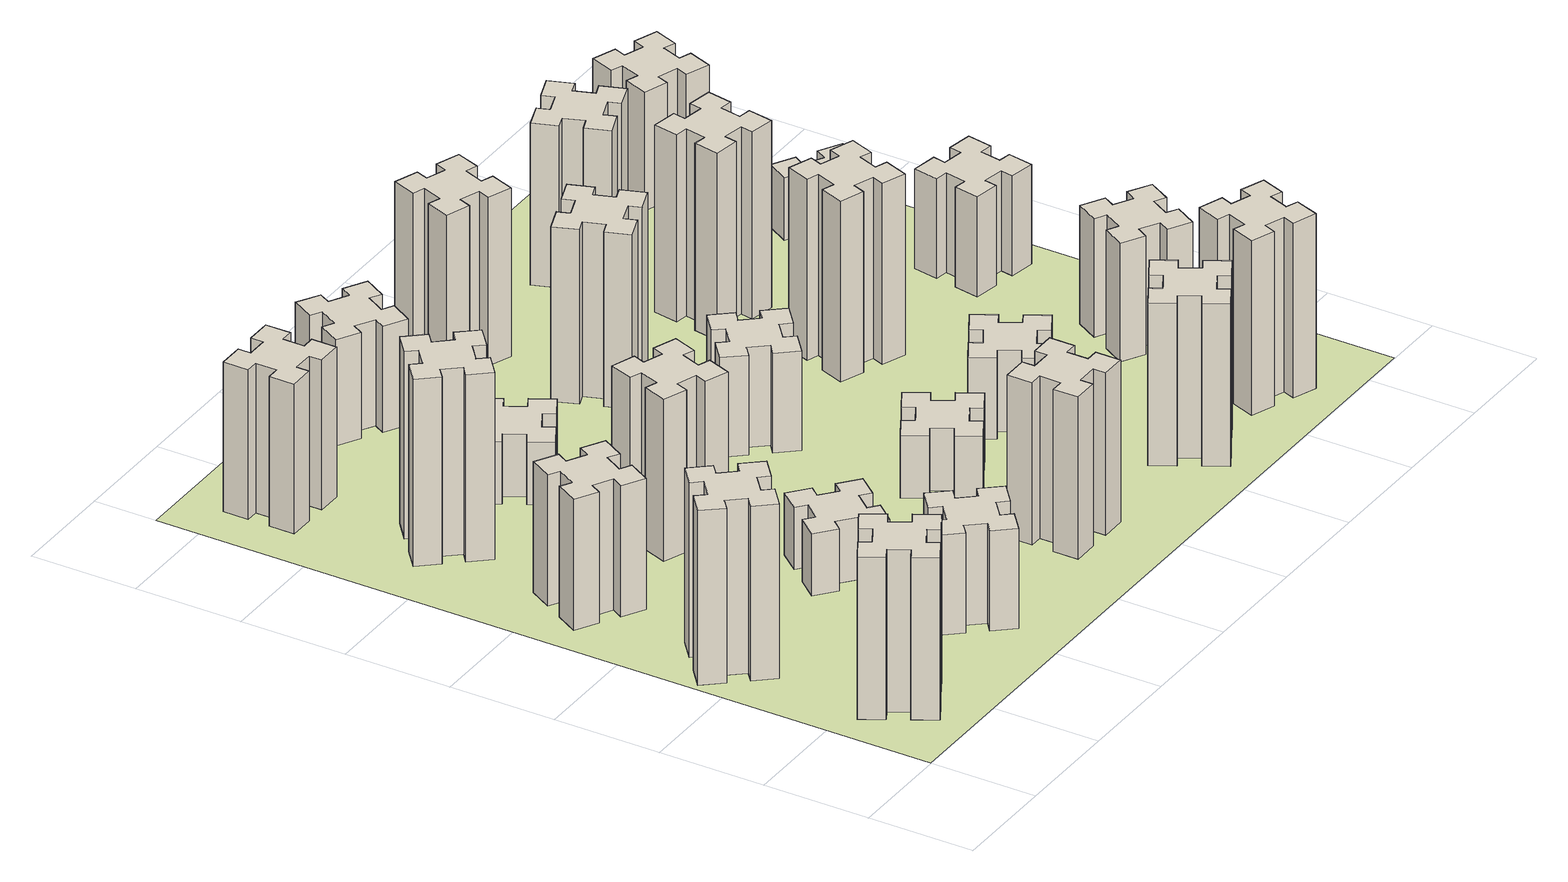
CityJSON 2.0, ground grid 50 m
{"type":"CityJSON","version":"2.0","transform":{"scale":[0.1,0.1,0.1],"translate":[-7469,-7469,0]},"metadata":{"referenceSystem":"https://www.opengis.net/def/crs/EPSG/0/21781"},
"CityObjects":{
"building1":{"type":"Building","attributes":{"class":"1000","function":"1000","usage":"1000","yearOfConstruction":2016,"roofType":"1000","measuredHeight":78,"storeysAboveGround":30,"storeysBelowGround":0},"geometry":[{"type":"Solid","lod":"1","boundaries":[[[[0,1,2,3,4,5,6,7,8,9,10,11,12,13,14,15,16,17,18,19]],[[17,16,20,21]],[[16,15,22,20]],[[15,14,23,22]],[[14,13,24,23]],[[13,12,25,24]],[[12,11,26,25]],[[11,10,27,26]],[[10,9,28,27]],[[9,8,29,28]],[[8,7,30,29]],[[7,6,31,30]],[[6,5,32,31]],[[5,4,33,32]],[[4,3,34,33]],[[3,2,35,34]],[[2,1,36,35]],[[1,0,37,36]],[[0,19,38,37]],[[19,18,39,38]],[[18,17,21,39]],[[24,25,26,27,28,29,30,31,32,33,34,35,36,37,38,39,21,20,22,23]]]]}]},
"building2":{"type":"Building","attributes":{"class":"1000","function":"1000","usage":"1000","yearOfConstruction":2016,"roofType":"1000","measuredHeight":84,"storeysAboveGround":30,"storeysBelowGround":0},"geometry":[{"type":"Solid","lod":"1","boundaries":[[[[40,41,42,43,44,45,46,47,48,49,50,51,52,53,54,55,56,57,58,59]],[[57,56,60,61]],[[56,55,62,60]],[[55,54,63,62]],[[54,53,64,63]],[[53,52,65,64]],[[52,51,66,65]],[[51,50,67,66]],[[50,49,68,67]],[[49,48,69,68]],[[48,47,70,69]],[[47,46,71,70]],[[46,45,72,71]],[[45,44,73,72]],[[44,43,74,73]],[[43,42,75,74]],[[42,41,76,75]],[[41,40,77,76]],[[40,59,78,77]],[[59,58,79,78]],[[58,57,61,79]],[[64,65,66,67,68,69,70,71,72,73,74,75,76,77,78,79,61,60,62,63]]]]}]},
"building3":{"type":"Building","attributes":{"class":"1000","function":"1000","usage":"1000","yearOfConstruction":2016,"roofType":"1000","measuredHeight":63,"storeysAboveGround":30,"storeysBelowGround":0},"geometry":[{"type":"Solid","lod":"1","boundaries":[[[[80,81,82,83,84,85,86,87,88,89,90,91,92,93,94,95,96,97,98,99]],[[97,96,100,101]],[[96,95,102,100]],[[95,94,103,102]],[[94,93,104,103]],[[93,92,105,104]],[[92,91,106,105]],[[91,90,107,106]],[[90,89,108,107]],[[89,88,109,108]],[[88,87,110,109]],[[87,86,111,110]],[[86,85,112,111]],[[85,84,113,112]],[[84,83,114,113]],[[83,82,115,114]],[[82,81,116,115]],[[81,80,117,116]],[[80,99,118,117]],[[99,98,119,118]],[[98,97,101,119]],[[104,105,106,107,108,109,110,111,112,113,114,115,116,117,118,119,101,100,102,103]]]]}]},
"building4":{"type":"Building","attributes":{"class":"1000","function":"1000","usage":"1000","yearOfConstruction":2016,"roofType":"1000","measuredHeight":90,"storeysAboveGround":30,"storeysBelowGround":0},"geometry":[{"type":"Solid","lod":"1","boundaries":[[[[120,121,122,123,124,125,126,127,128,129,130,131,132,133,134,135,136,137,138,139]],[[137,136,140,141]],[[136,135,142,140]],[[135,134,143,142]],[[134,133,144,143]],[[133,132,145,144]],[[132,131,146,145]],[[131,130,147,146]],[[130,129,148,147]],[[129,128,149,148]],[[128,127,150,149]],[[127,126,151,150]],[[126,125,152,151]],[[125,124,153,152]],[[124,123,154,153]],[[123,122,155,154]],[[122,121,156,155]],[[121,120,157,156]],[[120,139,158,157]],[[139,138,159,158]],[[138,137,141,159]],[[144,145,146,147,148,149,150,151,152,153,154,155,156,157,158,159,141,140,142,143]]]]}]},
"building5":{"type":"Building","attributes":{"class":"1000","function":"1000","usage":"1000","yearOfConstruction":2016,"roofType":"1000","measuredHeight":48,"storeysAboveGround":30,"storeysBelowGround":0},"geometry":[{"type":"Solid","lod":"1","boundaries":[[[[160,161,162,163,164,165,166,167,168,169,170,171,172,173,174,175,176,177,178,179]],[[177,176,180,181]],[[176,175,182,180]],[[175,174,183,182]],[[174,173,184,183]],[[173,172,185,184]],[[172,171,186,185]],[[171,170,187,186]],[[170,169,188,187]],[[169,168,189,188]],[[168,167,190,189]],[[167,166,191,190]],[[166,165,192,191]],[[165,164,193,192]],[[164,163,194,193]],[[163,162,195,194]],[[162,161,196,195]],[[161,160,197,196]],[[160,179,198,197]],[[179,178,199,198]],[[178,177,181,199]],[[184,185,186,187,188,189,190,191,192,193,194,195,196,197,198,199,181,180,182,183]]]]}]},
"building6":{"type":"Building","attributes":{"class":"1000","function":"1000","usage":"1000","yearOfConstruction":2016,"roofType":"1000","measuredHeight":72,"storeysAboveGround":30,"storeysBelowGround":0},"geometry":[{"type":"Solid","lod":"1","boundaries":[[[[200,201,202,203,204,205,206,207,208,209,210,211,212,213,214,215,216,217,218,219]],[[217,216,220,221]],[[216,215,222,220]],[[215,214,223,222]],[[214,213,224,223]],[[213,212,225,224]],[[212,211,226,225]],[[211,210,227,226]],[[210,209,228,227]],[[209,208,229,228]],[[208,207,230,229]],[[207,206,231,230]],[[206,205,232,231]],[[205,204,233,232]],[[204,203,234,233]],[[203,202,235,234]],[[202,201,236,235]],[[201,200,237,236]],[[200,219,238,237]],[[219,218,239,238]],[[218,217,221,239]],[[224,225,226,227,228,229,230,231,232,233,234,235,236,237,238,239,221,220,222,223]]]]}]},
"building7":{"type":"Building","attributes":{"class":"1000","function":"1000","usage":"1000","yearOfConstruction":2016,"roofType":"1000","measuredHeight":30,"storeysAboveGround":30,"storeysBelowGround":0},"geometry":[{"type":"Solid","lod":"1","boundaries":[[[[240,241,242,243,244,245,246,247,248,249,250,251,252,253,254,255,256,257,258,259]],[[257,256,260,261]],[[256,255,262,260]],[[255,254,263,262]],[[254,253,264,263]],[[253,252,265,264]],[[252,251,266,265]],[[251,250,267,266]],[[250,249,268,267]],[[249,248,269,268]],[[248,247,270,269]],[[247,246,271,270]],[[246,245,272,271]],[[245,244,273,272]],[[244,243,274,273]],[[243,242,275,274]],[[242,241,276,275]],[[241,240,277,276]],[[240,259,278,277]],[[259,258,279,278]],[[258,257,261,279]],[[264,265,266,267,268,269,270,271,272,273,274,275,276,277,278,279,261,260,262,263]]]]}]},
"building8":{"type":"Building","attributes":{"class":"1000","function":"1000","usage":"1000","yearOfConstruction":2016,"roofType":"1000","measuredHeight":78,"storeysAboveGround":30,"storeysBelowGround":0},"geometry":[{"type":"Solid","lod":"1","boundaries":[[[[280,281,282,283,284,285,286,287,288,289,290,291,292,293,294,295,296,297,298,299]],[[297,296,300,301]],[[296,295,302,300]],[[295,294,303,302]],[[294,293,304,303]],[[293,292,305,304]],[[292,291,306,305]],[[291,290,307,306]],[[290,289,308,307]],[[289,288,309,308]],[[288,287,310,309]],[[287,286,311,310]],[[286,285,312,311]],[[285,284,313,312]],[[284,283,314,313]],[[283,282,315,314]],[[282,281,316,315]],[[281,280,317,316]],[[280,299,318,317]],[[299,298,319,318]],[[298,297,301,319]],[[304,305,306,307,308,309,310,311,312,313,314,315,316,317,318,319,301,300,302,303]]]]}]},
"building9":{"type":"Building","attributes":{"class":"1000","function":"1000","usage":"1000","yearOfConstruction":2016,"roofType":"1000","measuredHeight":30,"storeysAboveGround":30,"storeysBelowGround":0},"geometry":[{"type":"Solid","lod":"1","boundaries":[[[[320,321,322,323,324,325,326,327,328,329,330,331,332,333,334,335,336,337,338,339]],[[337,336,340,341]],[[336,335,342,340]],[[335,334,343,342]],[[334,333,344,343]],[[333,332,345,344]],[[332,331,346,345]],[[331,330,347,346]],[[330,329,348,347]],[[329,328,349,348]],[[328,327,350,349]],[[327,326,351,350]],[[326,325,352,351]],[[325,324,353,352]],[[324,323,354,353]],[[323,322,355,354]],[[322,321,356,355]],[[321,320,357,356]],[[320,339,358,357]],[[339,338,359,358]],[[338,337,341,359]],[[344,345,346,347,348,349,350,351,352,353,354,355,356,357,358,359,341,340,342,343]]]]}]},
"building10":{"type":"Building","attributes":{"class":"1000","function":"1000","usage":"1000","yearOfConstruction":2016,"roofType":"1000","measuredHeight":78,"storeysAboveGround":30,"storeysBelowGround":0},"geometry":[{"type":"Solid","lod":"1","boundaries":[[[[360,361,362,363,364,365,366,367,368,369,370,371,372,373,374,375,376,377,378,379]],[[377,376,380,381]],[[376,375,382,380]],[[375,374,383,382]],[[374,373,384,383]],[[373,372,385,384]],[[372,371,386,385]],[[371,370,387,386]],[[370,369,388,387]],[[369,368,389,388]],[[368,367,390,389]],[[367,366,391,390]],[[366,365,392,391]],[[365,364,393,392]],[[364,363,394,393]],[[363,362,395,394]],[[362,361,396,395]],[[361,360,397,396]],[[360,379,398,397]],[[379,378,399,398]],[[378,377,381,399]],[[384,385,386,387,388,389,390,391,392,393,394,395,396,397,398,399,381,380,382,383]]]]}]},
"building11":{"type":"Building","attributes":{"class":"1000","function":"1000","usage":"1000","yearOfConstruction":2016,"roofType":"1000","measuredHeight":51,"storeysAboveGround":30,"storeysBelowGround":0},"geometry":[{"type":"Solid","lod":"1","boundaries":[[[[400,401,402,403,404,405,406,407,408,409,410,411,412,413,414,415,416,417,418,419]],[[417,416,420,421]],[[416,415,422,420]],[[415,414,423,422]],[[414,413,424,423]],[[413,412,425,424]],[[412,411,426,425]],[[411,410,427,426]],[[410,409,428,427]],[[409,408,429,428]],[[408,407,430,429]],[[407,406,431,430]],[[406,405,432,431]],[[405,404,433,432]],[[404,403,434,433]],[[403,402,435,434]],[[402,401,436,435]],[[401,400,437,436]],[[400,419,438,437]],[[419,418,439,438]],[[418,417,421,439]],[[424,425,426,427,428,429,430,431,432,433,434,435,436,437,438,439,421,420,422,423]]]]}]},
"building12":{"type":"Building","attributes":{"class":"1000","function":"1000","usage":"1000","yearOfConstruction":2016,"roofType":"1000","measuredHeight":30,"storeysAboveGround":30,"storeysBelowGround":0},"geometry":[{"type":"Solid","lod":"1","boundaries":[[[[440,441,442,443,444,445,446,447,448,449,450,451,452,453,454,455,456,457,458,459]],[[457,456,460,461]],[[456,455,462,460]],[[455,454,463,462]],[[454,453,464,463]],[[453,452,465,464]],[[452,451,466,465]],[[451,450,467,466]],[[450,449,468,467]],[[449,448,469,468]],[[448,447,470,469]],[[447,446,471,470]],[[446,445,472,471]],[[445,444,473,472]],[[444,443,474,473]],[[443,442,475,474]],[[442,441,476,475]],[[441,440,477,476]],[[440,459,478,477]],[[459,458,479,478]],[[458,457,461,479]],[[464,465,466,467,468,469,470,471,472,473,474,475,476,477,478,479,461,460,462,463]]]]}]},
"building13":{"type":"Building","attributes":{"class":"1000","function":"1000","usage":"1000","yearOfConstruction":2016,"roofType":"1000","measuredHeight":48,"storeysAboveGround":30,"storeysBelowGround":0},"geometry":[{"type":"Solid","lod":"1","boundaries":[[[[480,481,482,483,484,485,486,487,488,489,490,491,492,493,494,495,496,497,498,499]],[[497,496,500,501]],[[496,495,502,500]],[[495,494,503,502]],[[494,493,504,503]],[[493,492,505,504]],[[492,491,506,505]],[[491,490,507,506]],[[490,489,508,507]],[[489,488,509,508]],[[488,487,510,509]],[[487,486,511,510]],[[486,485,512,511]],[[485,484,513,512]],[[484,483,514,513]],[[483,482,515,514]],[[482,481,516,515]],[[481,480,517,516]],[[480,499,518,517]],[[499,498,519,518]],[[498,497,501,519]],[[504,505,506,507,508,509,510,511,512,513,514,515,516,517,518,519,501,500,502,503]]]]}]},
"building14":{"type":"Building","attributes":{"class":"1000","function":"1000","usage":"1000","yearOfConstruction":2016,"roofType":"1000","measuredHeight":84,"storeysAboveGround":30,"storeysBelowGround":0},"geometry":[{"type":"Solid","lod":"1","boundaries":[[[[520,521,522,523,524,525,526,527,528,529,530,531,532,533,534,535,536,537,538,539]],[[537,536,540,541]],[[536,535,542,540]],[[535,534,543,542]],[[534,533,544,543]],[[533,532,545,544]],[[532,531,546,545]],[[531,530,547,546]],[[530,529,548,547]],[[529,528,549,548]],[[528,527,550,549]],[[527,526,551,550]],[[526,525,552,551]],[[525,524,553,552]],[[524,523,554,553]],[[523,522,555,554]],[[522,521,556,555]],[[521,520,557,556]],[[520,539,558,557]],[[539,538,559,558]],[[538,537,541,559]],[[544,545,546,547,548,549,550,551,552,553,554,555,556,557,558,559,541,540,542,543]]]]}]},
"building15":{"type":"Building","attributes":{"class":"1000","function":"1000","usage":"1000","yearOfConstruction":2016,"roofType":"1000","measuredHeight":81,"storeysAboveGround":30,"storeysBelowGround":0},"geometry":[{"type":"Solid","lod":"1","boundaries":[[[[560,561,562,563,564,565,566,567,568,569,570,571,572,573,574,575,576,577,578,579]],[[577,576,580,581]],[[576,575,582,580]],[[575,574,583,582]],[[574,573,584,583]],[[573,572,585,584]],[[572,571,586,585]],[[571,570,587,586]],[[570,569,588,587]],[[569,568,589,588]],[[568,567,590,589]],[[567,566,591,590]],[[566,565,592,591]],[[565,564,593,592]],[[564,563,594,593]],[[563,562,595,594]],[[562,561,596,595]],[[561,560,597,596]],[[560,579,598,597]],[[579,578,599,598]],[[578,577,581,599]],[[584,585,586,587,588,589,590,591,592,593,594,595,596,597,598,599,581,580,582,583]]]]}]},
"building16":{"type":"Building","attributes":{"class":"1000","function":"1000","usage":"1000","yearOfConstruction":2016,"roofType":"1000","measuredHeight":78,"storeysAboveGround":30,"storeysBelowGround":0},"geometry":[{"type":"Solid","lod":"1","boundaries":[[[[600,601,602,603,604,605,606,607,608,609,610,611,612,613,614,615,616,617,618,619]],[[617,616,620,621]],[[616,615,622,620]],[[615,614,623,622]],[[614,613,624,623]],[[613,612,625,624]],[[612,611,626,625]],[[611,610,627,626]],[[610,609,628,627]],[[609,608,629,628]],[[608,607,630,629]],[[607,606,631,630]],[[606,605,632,631]],[[605,604,633,632]],[[604,603,634,633]],[[603,602,635,634]],[[602,601,636,635]],[[601,600,637,636]],[[600,619,638,637]],[[619,618,639,638]],[[618,617,621,639]],[[624,625,626,627,628,629,630,631,632,633,634,635,636,637,638,639,621,620,622,623]]]]}]},
"building17":{"type":"Building","attributes":{"class":"1000","function":"1000","usage":"1000","yearOfConstruction":2016,"roofType":"1000","measuredHeight":39,"storeysAboveGround":30,"storeysBelowGround":0},"geometry":[{"type":"Solid","lod":"1","boundaries":[[[[640,641,642,643,644,645,646,647,648,649,650,651,652,653,654,655,656,657,658,659]],[[657,656,660,661]],[[656,655,662,660]],[[655,654,663,662]],[[654,653,664,663]],[[653,652,665,664]],[[652,651,666,665]],[[651,650,667,666]],[[650,649,668,667]],[[649,648,669,668]],[[648,647,670,669]],[[647,646,671,670]],[[646,645,672,671]],[[645,644,673,672]],[[644,643,674,673]],[[643,642,675,674]],[[642,641,676,675]],[[641,640,677,676]],[[640,659,678,677]],[[659,658,679,678]],[[658,657,661,679]],[[664,665,666,667,668,669,670,671,672,673,674,675,676,677,678,679,661,660,662,663]]]]}]},
"building18":{"type":"Building","attributes":{"class":"1000","function":"1000","usage":"1000","yearOfConstruction":2016,"roofType":"1000","measuredHeight":87,"storeysAboveGround":30,"storeysBelowGround":0},"geometry":[{"type":"Solid","lod":"1","boundaries":[[[[680,681,682,683,684,685,686,687,688,689,690,691,692,693,694,695,696,697,698,699]],[[697,696,700,701]],[[696,695,702,700]],[[695,694,703,702]],[[694,693,704,703]],[[693,692,705,704]],[[692,691,706,705]],[[691,690,707,706]],[[690,689,708,707]],[[689,688,709,708]],[[688,687,710,709]],[[687,686,711,710]],[[686,685,712,711]],[[685,684,713,712]],[[684,683,714,713]],[[683,682,715,714]],[[682,681,716,715]],[[681,680,717,716]],[[680,699,718,717]],[[699,698,719,718]],[[698,697,701,719]],[[704,705,706,707,708,709,710,711,712,713,714,715,716,717,718,719,701,700,702,703]]]]}]},
"building19":{"type":"Building","attributes":{"class":"1000","function":"1000","usage":"1000","yearOfConstruction":2016,"roofType":"1000","measuredHeight":84,"storeysAboveGround":30,"storeysBelowGround":0},"geometry":[{"type":"Solid","lod":"1","boundaries":[[[[720,721,722,723,724,725,726,727,728,729,730,731,732,733,734,735,736,737,738,739]],[[737,736,740,741]],[[736,735,742,740]],[[735,734,743,742]],[[734,733,744,743]],[[733,732,745,744]],[[732,731,746,745]],[[731,730,747,746]],[[730,729,748,747]],[[729,728,749,748]],[[728,727,750,749]],[[727,726,751,750]],[[726,725,752,751]],[[725,724,753,752]],[[724,723,754,753]],[[723,722,755,754]],[[722,721,756,755]],[[721,720,757,756]],[[720,739,758,757]],[[739,738,759,758]],[[738,737,741,759]],[[744,745,746,747,748,749,750,751,752,753,754,755,756,757,758,759,741,740,742,743]]]]}]},
"building20":{"type":"Building","attributes":{"class":"1000","function":"1000","usage":"1000","yearOfConstruction":2016,"roofType":"1000","measuredHeight":90,"storeysAboveGround":30,"storeysBelowGround":0},"geometry":[{"type":"Solid","lod":"1","boundaries":[[[[760,761,762,763,764,765,766,767,768,769,770,771,772,773,774,775,776,777,778,779]],[[777,776,780,781]],[[776,775,782,780]],[[775,774,783,782]],[[774,773,784,783]],[[773,772,785,784]],[[772,771,786,785]],[[771,770,787,786]],[[770,769,788,787]],[[769,768,789,788]],[[768,767,790,789]],[[767,766,791,790]],[[766,765,792,791]],[[765,764,793,792]],[[764,763,794,793]],[[763,762,795,794]],[[762,761,796,795]],[[761,760,797,796]],[[760,779,798,797]],[[779,778,799,798]],[[778,777,781,799]],[[784,785,786,787,788,789,790,791,792,793,794,795,796,797,798,799,781,780,782,783]]]]}]},
"building21":{"type":"Building","attributes":{"class":"1000","function":"1000","usage":"1000","yearOfConstruction":2016,"roofType":"1000","measuredHeight":78,"storeysAboveGround":30,"storeysBelowGround":0},"geometry":[{"type":"Solid","lod":"1","boundaries":[[[[800,801,802,803,804,805,806,807,808,809,810,811,812,813,814,815,816,817,818,819]],[[817,816,820,821]],[[816,815,822,820]],[[815,814,823,822]],[[814,813,824,823]],[[813,812,825,824]],[[812,811,826,825]],[[811,810,827,826]],[[810,809,828,827]],[[809,808,829,828]],[[808,807,830,829]],[[807,806,831,830]],[[806,805,832,831]],[[805,804,833,832]],[[804,803,834,833]],[[803,802,835,834]],[[802,801,836,835]],[[801,800,837,836]],[[800,819,838,837]],[[819,818,839,838]],[[818,817,821,839]],[[824,825,826,827,828,829,830,831,832,833,834,835,836,837,838,839,821,820,822,823]]]]}]},
"building22":{"type":"Building","attributes":{"class":"1000","function":"1000","usage":"1000","yearOfConstruction":2016,"roofType":"1000","measuredHeight":57,"storeysAboveGround":30,"storeysBelowGround":0},"geometry":[{"type":"Solid","lod":"1","boundaries":[[[[840,841,842,843,844,845,846,847,848,849,850,851,852,853,854,855,856,857,858,859]],[[857,856,860,861]],[[856,855,862,860]],[[855,854,863,862]],[[854,853,864,863]],[[853,852,865,864]],[[852,851,866,865]],[[851,850,867,866]],[[850,849,868,867]],[[849,848,869,868]],[[848,847,870,869]],[[847,846,871,870]],[[846,845,872,871]],[[845,844,873,872]],[[844,843,874,873]],[[843,842,875,874]],[[842,841,876,875]],[[841,840,877,876]],[[840,859,878,877]],[[859,858,879,878]],[[858,857,861,879]],[[864,865,866,867,868,869,870,871,872,873,874,875,876,877,878,879,861,860,862,863]]]]}]},
"building23":{"type":"Building","attributes":{"class":"1000","function":"1000","usage":"1000","yearOfConstruction":2016,"roofType":"1000","measuredHeight":48,"storeysAboveGround":30,"storeysBelowGround":0},"geometry":[{"type":"Solid","lod":"1","boundaries":[[[[880,881,882,883,884,885,886,887,888,889,890,891,892,893,894,895,896,897,898,899]],[[897,896,900,901]],[[896,895,902,900]],[[895,894,903,902]],[[894,893,904,903]],[[893,892,905,904]],[[892,891,906,905]],[[891,890,907,906]],[[890,889,908,907]],[[889,888,909,908]],[[888,887,910,909]],[[887,886,911,910]],[[886,885,912,911]],[[885,884,913,912]],[[884,883,914,913]],[[883,882,915,914]],[[882,881,916,915]],[[881,880,917,916]],[[880,899,918,917]],[[899,898,919,918]],[[898,897,901,919]],[[904,905,906,907,908,909,910,911,912,913,914,915,916,917,918,919,901,900,902,903]]]]}]},
"building24":{"type":"Building","attributes":{"class":"1000","function":"1000","usage":"1000","yearOfConstruction":2016,"roofType":"1000","measuredHeight":30,"storeysAboveGround":30,"storeysBelowGround":0},"geometry":[{"type":"Solid","lod":"1","boundaries":[[[[920,921,922,923,924,925,926,927,928,929,930,931,932,933,934,935,936,937,938,939]],[[937,936,940,941]],[[936,935,942,940]],[[935,934,943,942]],[[934,933,944,943]],[[933,932,945,944]],[[932,931,946,945]],[[931,930,947,946]],[[930,929,948,947]],[[929,928,949,948]],[[928,927,950,949]],[[927,926,951,950]],[[926,925,952,951]],[[925,924,953,952]],[[924,923,954,953]],[[923,922,955,954]],[[922,921,956,955]],[[921,920,957,956]],[[920,939,958,957]],[[939,938,959,958]],[[938,937,941,959]],[[944,945,946,947,948,949,950,951,952,953,954,955,956,957,958,959,941,940,942,943]]]]}]},
"building25":{"type":"Building","attributes":{"class":"1000","function":"1000","usage":"1000","yearOfConstruction":2016,"roofType":"1000","measuredHeight":57,"storeysAboveGround":30,"storeysBelowGround":0},"geometry":[{"type":"Solid","lod":"1","boundaries":[[[[960,961,962,963,964,965,966,967,968,969,970,971,972,973,974,975,976,977,978,979]],[[977,976,980,981]],[[976,975,982,980]],[[975,974,983,982]],[[974,973,984,983]],[[973,972,985,984]],[[972,971,986,985]],[[971,970,987,986]],[[970,969,988,987]],[[969,968,989,988]],[[968,967,990,989]],[[967,966,991,990]],[[966,965,992,991]],[[965,964,993,992]],[[964,963,994,993]],[[963,962,995,994]],[[962,961,996,995]],[[961,960,997,996]],[[960,979,998,997]],[[979,978,999,998]],[[978,977,981,999]],[[984,985,986,987,988,989,990,991,992,993,994,995,996,997,998,999,981,980,982,983]]]]}]},
"landuse1":{"type":"LandUse","attributes":{"name":"plot1","function":"1010"},"geometry":[{"type":"MultiSurface","lod":"1","boundaries":[[[1000,1001,1002,1003]]]}]}
},
"vertices":[
[364,496,0],[277,446,0],[247,498,0],[143,438,0],[203,334,0],[255,364,0],[305,277,0],[253,247,0],[313,143,0],[417,203,0],[387,255,0],[474,305,0],[504,253,0],[608,313,0],[548,417,0],[496,387,0],[446,474,0],[498,504,0],[438,608,0],[334,548,0],[446,474,780],[498,504,780],[496,387,780],[548,417,780],[608,313,780],[504,253,780],[474,305,780],[387,255,780],[417,203,780],[313,143,780],[253,247,780],[305,277,780],[255,364,780],[203,334,780],[143,438,780],[247,498,780],[277,446,780],[364,496,780],[334,548,780],[438,608,780],
[243,1232,0],[166,1167,0],[128,1213,0],[36,1136,0],[113,1044,0],[159,1083,0],[223,1006,0],[177,968,0],[254,876,0],[346,953,0],[308,999,0],[384,1063,0],[423,1017,0],[515,1094,0],[438,1186,0],[392,1148,0],[327,1224,0],[373,1263,0],[296,1355,0],[204,1278,0],[327,1224,840],[373,1263,840],[392,1148,840],[438,1186,840],[515,1094,840],[423,1017,840],[384,1063,840],[308,999,840],[346,953,840],[254,876,840],[177,968,840],[223,1006,840],[159,1083,840],[113,1044,840],[36,1136,840],[128,1213,840],[166,1167,840],[243,1232,840],[204,1278,840],[296,1355,840],
[474,1926,0],[387,1976,0],[417,2028,0],[313,2088,0],[253,1984,0],[305,1954,0],[255,1867,0],[203,1897,0],[143,1793,0],[247,1733,0],[277,1785,0],[364,1735,0],[334,1683,0],[438,1623,0],[498,1727,0],[446,1757,0],[496,1844,0],[548,1814,0],[608,1918,0],[504,1978,0],[496,1844,630],[548,1814,630],[446,1757,630],[498,1727,630],[438,1623,630],[334,1683,630],[364,1735,630],[277,1785,630],[247,1733,630],[143,1793,630],[203,1897,630],[255,1867,630],[305,1954,630],[253,1984,630],[313,2088,630],[417,2028,630],[387,1976,630],[474,1926,630],[504,1978,630],[608,1918,630],
[359,2563,0],[423,2486,0],[377,2448,0],[454,2356,0],[546,2433,0],[508,2479,0],[584,2543,0],[623,2497,0],[715,2574,0],[638,2666,0],[592,2628,0],[527,2704,0],[573,2743,0],[496,2835,0],[404,2758,0],[443,2712,0],[366,2647,0],[328,2693,0],[236,2616,0],[313,2524,0],[366,2647,900],[328,2693,900],[443,2712,900],[404,2758,900],[496,2835,900],[573,2743,900],[527,2704,900],[592,2628,900],[638,2666,900],[715,2574,900],[623,2497,900],[584,2543,900],[508,2479,900],[546,2433,900],[454,2356,900],[377,2448,900],[423,2486,900],[359,2563,900],[313,2524,900],[236,2616,900],
[1232,508,0],[1167,584,0],[1213,623,0],[1136,715,0],[1044,638,0],[1083,592,0],[1006,527,0],[968,573,0],[876,496,0],[953,404,0],[999,443,0],[1063,366,0],[1017,328,0],[1094,236,0],[1186,313,0],[1148,359,0],[1224,423,0],[1263,377,0],[1355,454,0],[1278,546,0],[1224,423,480],[1263,377,480],[1148,359,480],[1186,313,480],[1094,236,480],[1017,328,480],[1063,366,480],[999,443,480],[953,404,480],[876,496,480],[968,573,480],[1006,527,480],[1083,592,480],[1044,638,480],[1136,715,480],[1213,623,480],[1167,584,480],[1232,508,480],[1278,546,480],[1355,454,480],
[485,3285,0],[485,3385,0],[545,3385,0],[545,3505,0],[425,3505,0],[425,3445,0],[325,3445,0],[325,3505,0],[205,3505,0],[205,3385,0],[265,3385,0],[265,3285,0],[205,3285,0],[205,3165,0],[325,3165,0],[325,3225,0],[425,3225,0],[425,3165,0],[545,3165,0],[545,3285,0],[425,3225,720],[425,3165,720],[325,3225,720],[325,3165,720],[205,3165,720],[205,3285,720],[265,3285,720],[265,3385,720],[205,3385,720],[205,3505,720],[325,3505,720],[325,3445,720],[425,3445,720],[425,3505,720],[545,3505,720],[545,3385,720],[485,3385,720],[485,3285,720],[545,3285,720],[545,3165,720],
[1167,1006,0],[1232,1083,0],[1278,1044,0],[1355,1136,0],[1263,1213,0],[1224,1167,0],[1148,1232,0],[1186,1278,0],[1094,1355,0],[1017,1263,0],[1063,1224,0],[999,1148,0],[953,1186,0],[876,1094,0],[968,1017,0],[1006,1063,0],[1083,999,0],[1044,953,0],[1136,876,0],[1213,968,0],[1083,999,300],[1044,953,300],[1006,1063,300],[968,1017,300],[876,1094,300],[953,1186,300],[999,1148,300],[1063,1224,300],[1017,1263,300],[1094,1355,300],[1186,1278,300],[1148,1232,300],[1224,1167,300],[1263,1213,300],[1355,1136,300],[1278,1044,300],[1232,1083,300],[1167,1006,300],[1213,968,300],[1136,876,300],
[1100,1942,0],[1006,1976,0],[1027,2032,0],[914,2073,0],[873,1960,0],[929,1940,0],[895,1846,0],[839,1867,0],[797,1754,0],[910,1713,0],[931,1769,0],[1025,1735,0],[1004,1679,0],[1117,1637,0],[1158,1750,0],[1102,1771,0],[1136,1865,0],[1192,1844,0],[1233,1957,0],[1120,1998,0],[1136,1865,780],[1192,1844,780],[1102,1771,780],[1158,1750,780],[1117,1637,780],[1004,1679,780],[1025,1735,780],[931,1769,780],[910,1713,780],[797,1754,780],[839,1867,780],[895,1846,780],[929,1940,780],[873,1960,780],[914,2073,780],[1027,2032,780],[1006,1976,780],[1100,1942,780],[1120,1998,780],[1233,1957,780],
[1004,2716,0],[917,2666,0],[887,2718,0],[783,2658,0],[843,2554,0],[895,2584,0],[945,2497,0],[893,2467,0],[953,2363,0],[1057,2423,0],[1027,2475,0],[1114,2525,0],[1144,2473,0],[1248,2533,0],[1188,2637,0],[1136,2607,0],[1086,2694,0],[1138,2724,0],[1078,2828,0],[974,2768,0],[1086,2694,300],[1138,2724,300],[1136,2607,300],[1188,2637,300],[1248,2533,300],[1144,2473,300],[1114,2525,300],[1027,2475,300],[1057,2423,300],[953,2363,300],[893,2467,300],[945,2497,300],[895,2584,300],[843,2554,300],[783,2658,300],[887,2718,300],[917,2666,300],[1004,2716,300],[974,2768,300],[1078,2828,300],
[1745,525,0],[1745,425,0],[1685,425,0],[1685,305,0],[1805,305,0],[1805,365,0],[1905,365,0],[1905,305,0],[2025,305,0],[2025,425,0],[1965,425,0],[1965,525,0],[2025,525,0],[2025,645,0],[1905,645,0],[1905,585,0],[1805,585,0],[1805,645,0],[1685,645,0],[1685,525,0],[1805,585,780],[1805,645,780],[1905,585,780],[1905,645,780],[2025,645,780],[2025,525,780],[1965,525,780],[1965,425,780],[2025,425,780],[2025,305,780],[1905,305,780],[1905,365,780],[1805,365,780],[1805,305,780],[1685,305,780],[1685,425,780],[1745,425,780],[1745,525,780],[1685,525,780],[1685,645,780],
[1017,3365,0],[1104,3315,0],[1074,3263,0],[1178,3203,0],[1238,3307,0],[1186,3337,0],[1236,3424,0],[1288,3394,0],[1348,3498,0],[1244,3558,0],[1214,3506,0],[1127,3556,0],[1157,3608,0],[1053,3668,0],[993,3564,0],[1045,3534,0],[995,3447,0],[943,3477,0],[883,3373,0],[987,3313,0],[995,3447,510],[943,3477,510],[1045,3534,510],[993,3564,510],[1053,3668,510],[1157,3608,510],[1127,3556,510],[1214,3506,510],[1244,3558,510],[1348,3498,510],[1288,3394,510],[1236,3424,510],[1186,3337,510],[1238,3307,510],[1178,3203,510],[1074,3263,510],[1104,3315,510],[1017,3365,510],[987,3313,510],[883,3373,510],
[2076,1127,0],[2026,1214,0],[2078,1244,0],[2018,1348,0],[1914,1288,0],[1944,1236,0],[1857,1186,0],[1827,1238,0],[1723,1178,0],[1783,1074,0],[1835,1104,0],[1885,1017,0],[1833,987,0],[1893,883,0],[1997,943,0],[1967,995,0],[2054,1045,0],[2084,993,0],[2188,1053,0],[2128,1157,0],[2054,1045,300],[2084,993,300],[1967,995,300],[1997,943,300],[1893,883,300],[1833,987,300],[1885,1017,300],[1835,1104,300],[1783,1074,300],[1723,1178,300],[1827,1238,300],[1857,1186,300],[1944,1236,300],[1914,1288,300],[2018,1348,300],[2078,1244,300],[2026,1214,300],[2076,1127,300],[2128,1157,300],[2188,1053,300],
[1823,2072,0],[1746,2007,0],[1708,2053,0],[1616,1976,0],[1693,1884,0],[1739,1923,0],[1803,1846,0],[1757,1808,0],[1834,1716,0],[1926,1793,0],[1888,1839,0],[1964,1903,0],[2003,1857,0],[2095,1934,0],[2018,2026,0],[1972,1988,0],[1907,2064,0],[1953,2103,0],[1876,2195,0],[1784,2118,0],[1907,2064,480],[1953,2103,480],[1972,1988,480],[2018,2026,480],[2095,1934,480],[2003,1857,480],[1964,1903,480],[1888,1839,480],[1926,1793,480],[1834,1716,480],[1757,1808,480],[1803,1846,480],[1739,1923,480],[1693,1884,480],[1616,1976,480],[1708,2053,480],[1746,2007,480],[1823,2072,480],[1784,2118,480],[1876,2195,480],
[1976,2686,0],[1942,2780,0],[1998,2800,0],[1957,2913,0],[1844,2872,0],[1865,2816,0],[1771,2782,0],[1750,2838,0],[1637,2797,0],[1679,2684,0],[1735,2705,0],[1769,2611,0],[1713,2590,0],[1754,2477,0],[1867,2519,0],[1846,2575,0],[1940,2609,0],[1960,2553,0],[2073,2594,0],[2032,2707,0],[1940,2609,840],[1960,2553,840],[1846,2575,840],[1867,2519,840],[1754,2477,840],[1713,2590,840],[1769,2611,840],[1735,2705,840],[1679,2684,840],[1637,2797,840],[1750,2838,840],[1771,2782,840],[1865,2816,840],[1844,2872,840],[1957,2913,840],[1998,2800,840],[1942,2780,840],[1976,2686,840],[2032,2707,840],[2073,2594,840],
[1840,3422,0],[1746,3456,0],[1767,3512,0],[1654,3553,0],[1613,3440,0],[1669,3420,0],[1635,3326,0],[1579,3347,0],[1537,3234,0],[1650,3193,0],[1671,3249,0],[1765,3215,0],[1744,3159,0],[1857,3117,0],[1898,3230,0],[1842,3251,0],[1876,3345,0],[1932,3324,0],[1973,3437,0],[1860,3478,0],[1876,3345,810],[1932,3324,810],[1842,3251,810],[1898,3230,810],[1857,3117,810],[1744,3159,810],[1765,3215,810],[1671,3249,810],[1650,3193,810],[1537,3234,810],[1579,3347,810],[1635,3326,810],[1669,3420,810],[1613,3440,810],[1654,3553,810],[1767,3512,810],[1746,3456,810],[1840,3422,810],[1860,3478,810],[1973,3437,810],
[2707,255,0],[2794,305,0],[2824,253,0],[2928,313,0],[2868,417,0],[2816,387,0],[2766,474,0],[2818,504,0],[2758,608,0],[2654,548,0],[2684,496,0],[2597,446,0],[2567,498,0],[2463,438,0],[2523,334,0],[2575,364,0],[2625,277,0],[2573,247,0],[2633,143,0],[2737,203,0],[2625,277,780],[2573,247,780],[2575,364,780],[2523,334,780],[2463,438,780],[2567,498,780],[2597,446,780],[2684,496,780],[2654,548,780],[2758,608,780],[2818,504,780],[2766,474,780],[2816,387,780],[2868,417,780],[2928,313,780],[2824,253,780],[2794,305,780],[2707,255,780],[2737,203,780],[2633,143,780],
[2484,1236,0],[2397,1186,0],[2367,1238,0],[2263,1178,0],[2323,1074,0],[2375,1104,0],[2425,1017,0],[2373,987,0],[2433,883,0],[2537,943,0],[2507,995,0],[2594,1045,0],[2624,993,0],[2728,1053,0],[2668,1157,0],[2616,1127,0],[2566,1214,0],[2618,1244,0],[2558,1348,0],[2454,1288,0],[2566,1214,390],[2618,1244,390],[2616,1127,390],[2668,1157,390],[2728,1053,390],[2624,993,390],[2594,1045,390],[2507,995,390],[2537,943,390],[2433,883,390],[2373,987,390],[2425,1017,390],[2375,1104,390],[2323,1074,390],[2263,1178,390],[2367,1238,390],[2397,1186,390],[2484,1236,390],[2454,1288,390],[2558,1348,390],
[2682,1871,0],[2716,1965,0],[2772,1944,0],[2813,2057,0],[2700,2098,0],[2680,2042,0],[2586,2076,0],[2607,2132,0],[2494,2173,0],[2453,2060,0],[2509,2040,0],[2475,1946,0],[2419,1967,0],[2377,1854,0],[2490,1813,0],[2511,1869,0],[2605,1835,0],[2584,1779,0],[2697,1737,0],[2738,1850,0],[2605,1835,870],[2584,1779,870],[2511,1869,870],[2490,1813,870],[2377,1854,870],[2419,1967,870],[2475,1946,870],[2509,2040,870],[2453,2060,870],[2494,2173,870],[2607,2132,870],[2586,2076,870],[2680,2042,870],[2700,2098,870],[2813,2057,870],[2772,1944,870],[2716,1965,870],[2682,1871,870],[2738,1850,870],[2697,1737,870],
[3149,460,0],[3115,366,0],[3059,387,0],[3017,274,0],[3130,233,0],[3151,289,0],[3245,255,0],[3224,199,0],[3337,157,0],[3378,270,0],[3322,291,0],[3356,385,0],[3412,364,0],[3453,477,0],[3340,518,0],[3320,462,0],[3226,496,0],[3247,552,0],[3134,593,0],[3093,480,0],[3226,496,840],[3247,552,840],[3320,462,840],[3340,518,840],[3453,477,840],[3412,364,840],[3356,385,840],[3322,291,840],[3378,270,840],[3337,157,840],[3224,199,840],[3245,255,840],[3151,289,840],[3130,233,840],[3017,274,840],[3059,387,840],[3115,366,840],[3149,460,840],[3093,480,840],[3134,593,840],
[2527,2496,0],[2625,2478,0],[2615,2419,0],[2733,2398,0],[2754,2517,0],[2695,2527,0],[2712,2625,0],[2771,2615,0],[2792,2733,0],[2674,2754,0],[2664,2695,0],[2565,2712,0],[2576,2771,0],[2457,2792,0],[2437,2674,0],[2496,2664,0],[2478,2565,0],[2419,2576,0],[2398,2457,0],[2517,2437,0],[2478,2565,900],[2419,2576,900],[2496,2664,900],[2437,2674,900],[2457,2792,900],[2576,2771,900],[2565,2712,900],[2664,2695,900],[2674,2754,900],[2792,2733,900],[2771,2615,900],[2712,2625,900],[2695,2527,900],[2754,2517,900],[2733,2398,900],[2615,2419,900],[2625,2478,900],[2527,2496,900],[2517,2437,900],[2398,2457,900],
[2586,3115,0],[2680,3149,0],[2700,3093,0],[2813,3134,0],[2772,3247,0],[2716,3226,0],[2682,3320,0],[2738,3340,0],[2697,3453,0],[2584,3412,0],[2605,3356,0],[2511,3322,0],[2490,3378,0],[2377,3337,0],[2419,3224,0],[2475,3245,0],[2509,3151,0],[2453,3130,0],[2494,3017,0],[2607,3059,0],[2509,3151,780],[2453,3130,780],[2475,3245,780],[2419,3224,780],[2377,3337,780],[2490,3378,780],[2511,3322,780],[2605,3356,780],[2584,3412,780],[2697,3453,780],[2738,3340,780],[2682,3320,780],[2716,3226,780],[2772,3247,780],[2813,3134,780],[2700,3093,780],[2680,3149,780],[2586,3115,780],[2607,3059,780],[2494,3017,780],
[3434,1086,0],[3347,1136,0],[3377,1188,0],[3273,1248,0],[3213,1144,0],[3265,1114,0],[3215,1027,0],[3163,1057,0],[3103,953,0],[3207,893,0],[3237,945,0],[3324,895,0],[3294,843,0],[3398,783,0],[3458,887,0],[3406,917,0],[3456,1004,0],[3508,974,0],[3568,1078,0],[3464,1138,0],[3456,1004,570],[3508,974,570],[3406,917,570],[3458,887,570],[3398,783,570],[3294,843,570],[3324,895,570],[3237,945,570],[3207,893,570],[3103,953,570],[3163,1057,570],[3215,1027,570],[3265,1114,570],[3213,1144,570],[3273,1248,570],[3377,1188,570],[3347,1136,570],[3434,1086,570],[3464,1138,570],[3568,1078,570],
[3367,1756,0],[3465,1738,0],[3455,1679,0],[3573,1658,0],[3594,1777,0],[3535,1787,0],[3552,1885,0],[3611,1875,0],[3632,1993,0],[3514,2014,0],[3504,1955,0],[3405,1972,0],[3416,2031,0],[3297,2052,0],[3277,1934,0],[3336,1924,0],[3318,1825,0],[3259,1836,0],[3238,1717,0],[3357,1697,0],[3318,1825,480],[3259,1836,480],[3336,1924,480],[3277,1934,480],[3297,2052,480],[3416,2031,480],[3405,1972,480],[3504,1955,480],[3514,2014,480],[3632,1993,480],[3611,1875,480],[3552,1885,480],[3535,1787,480],[3594,1777,480],[3573,1658,480],[3455,1679,480],[3465,1738,480],[3367,1756,480],[3357,1697,480],[3238,1717,480],
[3237,2425,0],[3324,2375,0],[3294,2323,0],[3398,2263,0],[3458,2367,0],[3406,2397,0],[3456,2484,0],[3508,2454,0],[3568,2558,0],[3464,2618,0],[3434,2566,0],[3347,2616,0],[3377,2668,0],[3273,2728,0],[3213,2624,0],[3265,2594,0],[3215,2507,0],[3163,2537,0],[3103,2433,0],[3207,2373,0],[3215,2507,300],[3163,2537,300],[3265,2594,300],[3213,2624,300],[3273,2728,300],[3377,2668,300],[3347,2616,300],[3434,2566,300],[3464,2618,300],[3568,2558,300],[3508,2454,300],[3456,2484,300],[3406,2397,300],[3458,2367,300],[3398,2263,300],[3294,2323,300],[3324,2375,300],[3237,2425,300],[3207,2373,300],[3103,2433,300],
[3251,3249,0],[3345,3215,0],[3324,3159,0],[3437,3117,0],[3478,3230,0],[3422,3251,0],[3456,3345,0],[3512,3324,0],[3553,3437,0],[3440,3478,0],[3420,3422,0],[3326,3456,0],[3347,3512,0],[3234,3553,0],[3193,3440,0],[3249,3420,0],[3215,3326,0],[3159,3347,0],[3117,3234,0],[3230,3193,0],[3215,3326,570],[3159,3347,570],[3249,3420,570],[3193,3440,570],[3234,3553,570],[3347,3512,570],[3326,3456,570],[3420,3422,570],[3440,3478,570],[3553,3437,570],[3512,3324,570],[3456,3345,570],[3422,3251,570],[3478,3230,570],[3437,3117,570],[3324,3159,570],[3345,3215,570],[3251,3249,570],[3230,3193,570],[3117,3234,570],
[5,3705,0],[3705,3705,0],[3705,5,0],[5,5,0]
]}
